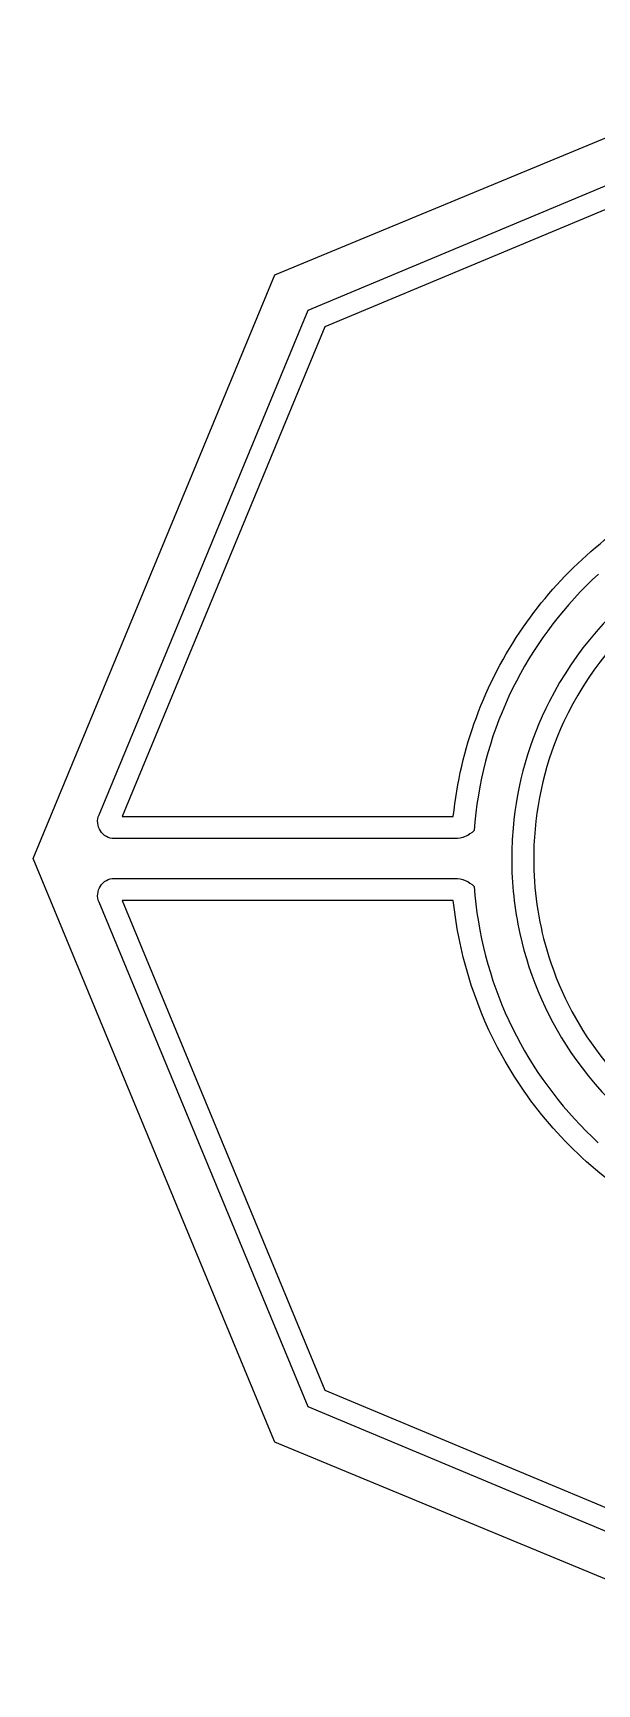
# Model space of a CAD drawing. Extents: x 0 to 300, y 0 to 300.
# Drawn here: x 0 to 102.5, y 0 to 300 of the extents above; entities that cross this region are included whole.
import ezdxf

# ---------------------------------------------------------------- set-up
doc = ezdxf.new("R2010")
doc.units = 0
doc.layers.add('Nível Padrão', color=18, linetype='CONTINUOUS')

msp = doc.modelspace()

# ---------------------------------------------------------------- linework, layer by layer
at = {"layer": 'Nível Padrão'}
msp.add_lwpolyline([(43.93, 43.93), (43.17, 45.79), (0, 150), (43.93, 256.07), (150, 300), (256.07, 256.07), (300, 150), (256.07, 43.93), (150, 0), (43.93, 43.93)], close=True, dxfattribs=at)
for points in [[(102.76, 201.66), (101.64, 200.61), (100.55, 199.54), (99.47, 198.44), (98.42, 197.32), (97.4, 196.18), (96.4, 195.02), (95.42, 193.84), (94.47, 192.63), (93.55, 191.4), (92.65, 190.15), (91.79, 188.88), (90.94, 187.59), (90.13, 186.29), (89.34, 184.96), (88.58, 183.61), (87.86, 182.25), (87.16, 180.87), (86.49, 179.47), (85.85, 178.05), (85.24, 176.62), (84.66, 175.17), (84.12, 173.71), (83.6, 172.23), (83.12, 170.73), (82.67, 169.22), (82.26, 167.7), (81.88, 166.16), (81.53, 164.62), (81.22, 163.05), (80.94, 161.48), (80.69, 159.89), (80.49, 158.29), (80.32, 156.69), (80.18, 155.07), (80.18, 155.07), (80.18, 155.07, -0.197486), (76.66, 153.62), (14.75, 153.62), (14.38, 153.64), (14.01, 153.72), (13.66, 153.83), (13.33, 153.99), (13.02, 154.19), (12.73, 154.43), (12.47, 154.71), (12.25, 155.02), (12.06, 155.35), (11.92, 155.71), (11.82, 156.07), (11.76, 156.45), (11.75, 156.83), (11.79, 157.21), (11.87, 157.58), (12, 157.95), (49.98, 249.66), (142.49, 288.33)], [(142.49, 11.67), (49.98, 50.34), (12, 142.05), (11.87, 142.42), (11.79, 142.79), (11.75, 143.17), (11.76, 143.55), (11.82, 143.93), (11.92, 144.29), (12.06, 144.65), (12.25, 144.98), (12.47, 145.29), (12.73, 145.57), (13.02, 145.81), (13.33, 146.01), (13.66, 146.17), (14.01, 146.28), (14.38, 146.35), (14.75, 146.38), (76.66, 146.38, -0.19747), (80.18, 144.93), (80.32, 143.32), (80.49, 141.71), (80.69, 140.11), (80.94, 138.52), (81.21, 136.95), (81.53, 135.39), (81.87, 133.84), (82.25, 132.31), (82.67, 130.78), (83.12, 129.28), (83.6, 127.78), (84.11, 126.3), (84.66, 124.84), (85.23, 123.39), (85.84, 121.96), (86.48, 120.54), (87.15, 119.15), (87.85, 117.77), (88.57, 116.4), (89.33, 115.06), (90.12, 113.73), (90.93, 112.42), (91.77, 111.13), (92.64, 109.87), (93.54, 108.62), (94.46, 107.39), (95.41, 106.18), (96.38, 105), (97.38, 103.83), (98.4, 102.69), (99.45, 101.58), (100.52, 100.48), (101.62, 99.41), (102.74, 98.36)]]:
    msp.add_lwpolyline(points, format="xyb", dxfattribs=at)
for points in [[(76.39, 157.62, -0.12671), (89.12, 192.07, -0.117517), (114.75, 215.08, -0.082896), (137.69, 222.98, -0.016861), (142.62, 223.64), (142.62, 284.04), (53.05, 246.6), (16.19, 157.62), (76.39, 157.62)], [(87, 150, 0.054318), (88.47, 136.39, 0.101067), (98.67, 113.47, 0.119297), (121.17, 93.97, 0.103493), (145.91, 87.13, 0.060839), (161.31, 88.01, 0.109943), (186.41, 98.58, 0.119927), (206.03, 121.17, 0.103493), (212.87, 145.91, 0.060839), (211.99, 161.31, 0.109943), (201.42, 186.41, 0.119927), (178.83, 206.03, 0.103493), (154.09, 212.87, 0.060839), (138.69, 211.99, 0.109877), (113.61, 201.43, 0.120973), (93.86, 178.61, 0.096754), (87.24, 155.52, 0.021823), (87, 150)], [(91, 150, 0.071455), (93.36, 133.41, 0.091783), (103.02, 114.31, 0.120741), (124.93, 96.58, 0.099438), (147.4, 91.06, 0.065578), (162.84, 92.4, 0.107818), (185.57, 102.92, 0.121394), (203.42, 124.93, 0.099438), (208.94, 147.4, 0.065578), (207.6, 162.84, 0.107818), (197.08, 185.57, 0.121394), (175.07, 203.42, 0.099438), (152.6, 208.94, 0.065573), (137.16, 207.6, 0.107758), (114.44, 197.08, 0.122408), (96.48, 174.87, 0.099256), (91.05, 152.42, 0.010199), (91, 150)], [(142.62, 76.36, -0.126351), (108.2, 88.93, -0.116257), (85.26, 114.13, -0.095775), (76.58, 140.68, -0.005794), (76.39, 142.38), (16.19, 142.38), (53.05, 53.4), (142.62, 15.96), (142.62, 76.36)]]:
    msp.add_lwpolyline(points, format="xyb", close=True, dxfattribs=at)

doc.saveas('drawing.dxf')
